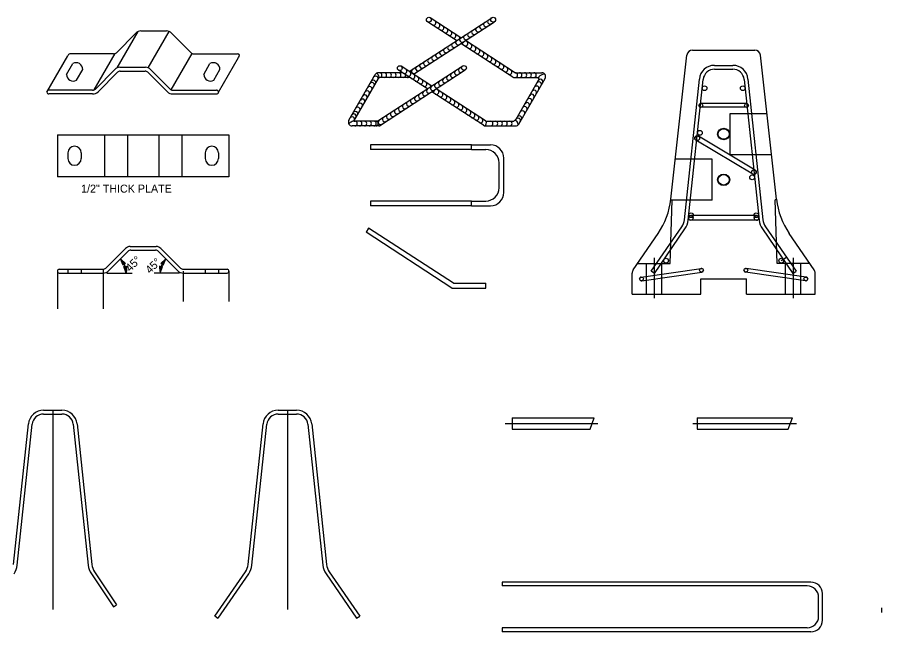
# Model space of a CAD drawing. Extents: x 3565 to 3780, y 339 to 444.
# Drawn here: x 3625.34 to 3634.79, y 401.91 to 408.63 of the extents above; entities that cross this region are included whole.
import ezdxf

# ---------------------------------------------------------------- set-up
doc = ezdxf.new("R2010")
doc.units = 0
for name, color, linetype in [('1 Control', 7, 'Continuous'), ('56 Stage 3 Anno', 7, 'Continuous'), ('60 Nongeo Data', 7, 'Continuous')]:
    doc.layers.add(name, color=color, linetype=linetype)

msp = doc.modelspace()

# ---------------------------------------------------------------- linework, layer by layer
at = {"layer": '1 Control'}
for p, q in [((3625.7809, 405.8517), (3625.7809, 405.4404)), ((3626.2809, 405.8725), (3626.2809, 405.4404)), ((3627.1559, 405.8517), (3627.1559, 405.5195)), ((3627.6559, 405.8517), (3627.6559, 405.5195))]:
    msp.add_line(p, q, dxfattribs=at)
at = {"layer": '56 Stage 3 Anno'}
for p, q in [((3632.3015, 405.9975), (3632.3015, 405.5555)), ((3633.6915, 405.9663), (3633.7473, 406.0047)), ((3633.8224, 405.9975), (3633.8224, 405.5555)), ((3626.3204, 405.8308), (3626.5974, 405.8308)), ((3627.1165, 405.8308), (3626.8395, 405.8308)), ((3625.7298, 404.3318), (3625.7298, 402.1546)), ((3628.2939, 404.3318), (3628.2939, 402.1546)), ((3630.6748, 404.1859), (3631.6853, 404.1859)), ((3632.7236, 404.1859), (3633.8579, 404.1859))]:
    msp.add_line(p, q, dxfattribs=at)
for points in [[(3626.4994, 405.9155), (3626.4691, 405.9849), (3626.5259, 405.9349), (3626.5208, 405.9344), (3626.4793, 405.9711), (3626.5014, 405.9202), (3626.5034, 405.9249), (3626.4892, 405.9574), (3626.5158, 405.934), (3626.5107, 405.9335), (3626.4992, 405.9437), (3626.5053, 405.9296), (3626.5069, 405.9332), (3626.5259, 405.9349), (3626.5069, 405.9332)], [(3626.9365, 405.9155), (3626.9668, 405.9849), (3626.91, 405.9349), (3626.9151, 405.9344), (3626.9566, 405.9711), (3626.9345, 405.9202), (3626.9325, 405.9249), (3626.9467, 405.9574), (3626.9201, 405.934), (3626.9252, 405.9335), (3626.9367, 405.9437), (3626.9306, 405.9296), (3626.929, 405.9332), (3626.91, 405.9349), (3626.929, 405.9332)], [(3626.5379, 405.9063), (3626.533, 405.8308), (3626.5055, 405.9013), (3626.5102, 405.8994), (3626.5303, 405.8477), (3626.534, 405.9031), (3626.5301, 405.8998), (3626.5278, 405.8644), (3626.5149, 405.8974), (3626.5196, 405.8955), (3626.5252, 405.8812), (3626.5262, 405.8966), (3626.5231, 405.8941), (3626.5055, 405.9013), (3626.5231, 405.8941)], [(3626.898, 405.9063), (3626.9029, 405.8308), (3626.9304, 405.9013), (3626.9257, 405.8994), (3626.9056, 405.8477), (3626.9019, 405.9031), (3626.9058, 405.8998), (3626.9081, 405.8644), (3626.921, 405.8974), (3626.9163, 405.8955), (3626.9107, 405.8812), (3626.9097, 405.8966), (3626.9128, 405.8941), (3626.9304, 405.9013), (3626.9128, 405.8941)]]:
    msp.add_lwpolyline(points, close=True, dxfattribs=at)
for centre, start, end in [((3626.3151, 405.8308), 0, 45), ((3627.1208, 405.8308), 135, 180)]:
    msp.add_arc(centre, 0.2179, start, end, dxfattribs=at)
at = {"layer": '60 Nongeo Data'}
for p, q in [((3629.625, 408.0346), (3630.5289, 408.6215)), ((3629.6728, 408.0035), (3630.5572, 408.5779)), ((3630.1435, 408.3713), (3629.8259, 408.5776)), ((3630.1913, 408.4023), (3629.8542, 408.6213)), ((3626.4341, 408.0721), (3626.6633, 408.469)), ((3626.6924, 408.4762), (3626.9736, 408.4762)), ((3626.7736, 408.0721), (3627.0028, 408.469)), ((3626.425, 408.2384), (3626.6386, 408.452)), ((3627.2411, 408.2384), (3627.0274, 408.452)), ((3630.7767, 408.0222), (3630.2391, 408.3713)), ((3630.7582, 407.9721), (3630.1913, 408.3402)), ((3625.6663, 407.8084), (3625.8955, 408.2053)), ((3626.3955, 408.2262), (3625.9163, 408.2262)), ((3626.1823, 407.8324), (3626.4115, 408.2293)), ((3627.0254, 407.8324), (3627.2546, 408.2293)), ((3627.2705, 408.2262), (3627.7497, 408.2262)), ((3627.5413, 407.8084), (3627.7601, 408.1873)), ((3632.4856, 406.6391), (3632.6597, 408.2117)), ((3632.7217, 408.2669), (3633.4022, 408.2669)), ((3633.6383, 406.6391), (3633.4642, 408.2117)), ((3625.8806, 408.0018), (3625.9483, 408.1191)), ((3627.3806, 408.0018), (3627.4483, 408.1191)), ((3629.2841, 407.4927), (3630.2102, 408.0941)), ((3629.8718, 407.8743), (3629.5369, 408.0918)), ((3632.9619, 408.1003), (3633.162, 408.1003)), ((3625.99, 407.9387), (3626.0577, 408.056)), ((3626.1958, 407.8415), (3626.4094, 408.0551)), ((3626.2253, 407.812), (3626.4387, 408.0254)), ((3626.4632, 408.0793), (3626.7445, 408.0793)), ((3626.4682, 408.0376), (3626.7395, 408.0376)), ((3626.9824, 407.812), (3626.769, 408.0254)), ((3627.0119, 407.8415), (3626.7983, 408.0551)), ((3627.4899, 407.9387), (3627.5577, 408.056)), ((3628.9662, 407.5011), (3629.2539, 407.9993)), ((3629.5516, 408.0202), (3629.29, 408.0202)), ((3629.2996, 407.4406), (3630.2385, 408.0504)), ((3629.824, 407.8433), (3629.5086, 408.0481)), ((3630.7835, 408.0202), (3631.0747, 408.0202)), ((3632.9619, 408.0586), (3633.162, 408.0586)), ((3629.0212, 407.4922), (3629.29, 407.9578)), ((3629.6059, 407.9681), (3629.3079, 407.9681)), ((3630.7718, 407.9681), (3631.0206, 407.9681)), ((3630.793, 407.5115), (3631.0386, 407.9369)), ((3630.8231, 407.4594), (3631.1108, 407.9577)), ((3632.6333, 406.4132), (3632.7962, 407.9511)), ((3632.6748, 406.4088), (3632.8376, 407.9468)), ((3633.2863, 407.9468), (3633.4492, 406.4088)), ((3633.3277, 407.9511), (3633.4906, 406.4132)), ((3626.1663, 407.8292), (3625.6872, 407.8292)), ((3627.0413, 407.8292), (3627.5205, 407.8292)), ((3630.4368, 407.4453), (3629.8718, 407.8122)), ((3630.4574, 407.494), (3629.9196, 407.8433)), ((3626.1663, 407.7876), (3625.6872, 407.7876)), ((3627.0413, 407.7876), (3627.5205, 407.7876)), ((3633.3119, 407.6836), (3632.812, 407.6836)), ((3633.3119, 407.6419), (3632.812, 407.6419)), ((3633.1319, 407.1263), (3633.1319, 407.5742)), ((3633.1319, 407.5742), (3633.5348, 407.5742)), ((3629.2928, 407.4386), (3629.0023, 407.4386)), ((3629.2773, 407.4907), (3629.0324, 407.4907)), ((3630.4594, 407.4386), (3630.787, 407.4386)), ((3630.4686, 407.4907), (3630.757, 407.4907)), ((3625.7809, 407.3424), (3627.6559, 407.3424)), ((3625.7809, 407.3424), (3625.7809, 406.8841)), ((3626.2969, 407.3424), (3626.2969, 406.8841)), ((3626.5487, 407.3424), (3626.5487, 406.8841)), ((3626.8882, 407.3424), (3626.8882, 406.8841)), ((3627.14, 407.3424), (3627.14, 406.8841)), ((3627.6559, 407.3424), (3627.6559, 406.8841)), ((3633.3789, 406.9097), (3632.7585, 407.2816)), ((3633.4058, 406.9547), (3632.7854, 407.3265)), ((3625.8955, 407.1445), (3625.8955, 407.082)), ((3626.0413, 407.1445), (3626.0413, 407.082)), ((3627.3955, 407.1445), (3627.3955, 407.082)), ((3627.5413, 407.1445), (3627.5413, 407.082)), ((3629.2017, 407.2324), (3629.2017, 407.1803)), ((3630.3059, 407.2324), (3629.2017, 407.2324)), ((3630.3059, 407.1803), (3629.2017, 407.1803)), ((3630.3059, 407.1803), (3630.3059, 407.2324)), ((3630.3059, 407.2324), (3630.5142, 407.2324)), ((3630.3059, 407.1803), (3630.4621, 407.1803)), ((3630.6601, 406.7116), (3630.6601, 407.0866)), ((3632.9367, 407.0742), (3632.5337, 407.0742)), ((3632.9367, 406.6263), (3632.9367, 407.0742)), ((3633.1319, 407.1263), (3633.5798, 407.1263)), ((3630.608, 406.7637), (3630.608, 407.0345)), ((3627.6559, 406.8841), (3625.7809, 406.8841)), ((3629.2017, 406.6178), (3629.2017, 406.5657)), ((3630.3059, 406.6178), (3629.2017, 406.6178)), ((3630.3059, 406.6178), (3630.4621, 406.6178)), ((3630.3059, 406.5657), (3630.3059, 406.6178)), ((3632.4786, 405.9336), (3632.4995, 406.6263)), ((3632.9367, 406.6263), (3632.4888, 406.6263)), ((3633.6392, 406.6315), (3633.6244, 406.6315)), ((3633.6453, 405.9336), (3633.6244, 406.6315)), ((3630.3059, 406.5657), (3629.2017, 406.5657)), ((3630.3059, 406.5657), (3630.5142, 406.5657)), ((3633.4213, 406.4596), (3632.7026, 406.4596)), ((3633.4213, 406.4076), (3632.7026, 406.4076)), ((3629.1821, 406.3199), (3629.1537, 406.2762)), ((3630.1081, 405.7186), (3629.1821, 406.3199)), ((3632.2703, 405.8503), (3632.6049, 406.3362)), ((3632.3046, 405.8266), (3632.6392, 406.3126)), ((3633.4847, 406.3126), (3633.8193, 405.8266)), ((3633.519, 406.3362), (3633.8536, 405.8503)), ((3630.0927, 405.6665), (3629.1537, 406.2762)), ((3632.0729, 405.8662), (3632.345, 406.263)), ((3634.051, 405.8662), (3633.7789, 406.263)), ((3626.5778, 406.1225), (3626.8591, 406.1225)), ((3626.3104, 405.8847), (3626.524, 406.0983)), ((3626.3399, 405.8552), (3626.5533, 406.0687)), ((3626.5827, 406.0809), (3626.8541, 406.0809)), ((3626.8836, 406.0687), (3627.097, 405.8552)), ((3626.9129, 406.0983), (3627.1265, 405.8847)), ((3632.1191, 405.9336), (3632.4786, 405.9336)), ((3632.2182, 405.6003), (3632.2182, 405.9336)), ((3632.3849, 405.6003), (3632.3849, 405.9336)), ((3634.0048, 405.9336), (3633.6453, 405.9336)), ((3633.739, 405.6003), (3633.739, 405.9336)), ((3633.9057, 405.6003), (3633.9057, 405.9336)), ((3625.8018, 405.8725), (3626.2809, 405.8725)), ((3625.8018, 405.8308), (3626.2809, 405.8308)), ((3625.8955, 405.8725), (3625.8955, 405.8308)), ((3626.0413, 405.8725), (3626.0413, 405.8308)), ((3627.1559, 405.8725), (3627.6351, 405.8725)), ((3627.1559, 405.8308), (3627.6351, 405.8308)), ((3627.3955, 405.8725), (3627.3955, 405.8308)), ((3627.5413, 405.8725), (3627.5413, 405.8308)), ((3632.062, 405.6003), (3632.062, 405.8309)), ((3632.1615, 405.7875), (3632.8165, 405.8823)), ((3632.1675, 405.7463), (3632.8225, 405.841)), ((3632.3046, 405.8266), (3632.2703, 405.8503)), ((3633.9564, 405.7463), (3633.3014, 405.841)), ((3633.9624, 405.7875), (3633.3074, 405.8823)), ((3633.8193, 405.8266), (3633.8536, 405.8503)), ((3634.0619, 405.6003), (3634.0619, 405.8309)), ((3632.812, 405.6003), (3632.812, 405.7669)), ((3632.812, 405.7669), (3633.3119, 405.7669)), ((3633.3119, 405.6003), (3633.3119, 405.7669)), ((3630.0927, 405.6665), (3630.4623, 405.6665)), ((3630.1081, 405.7186), (3630.4623, 405.7186)), ((3630.4623, 405.6665), (3630.4623, 405.7186)), ((3632.062, 405.6003), (3632.812, 405.6003)), ((3633.3119, 405.6003), (3634.0619, 405.6003)), ((3625.6297, 404.3318), (3625.8298, 404.3318)), ((3628.1939, 404.3318), (3628.394, 404.3318)), ((3625.6297, 404.2901), (3625.8298, 404.2901)), ((3628.1939, 404.2901), (3628.394, 404.2901)), ((3630.7524, 404.2484), (3631.6482, 404.2484)), ((3630.7524, 404.2484), (3630.7524, 404.1234)), ((3631.6027, 404.1234), (3631.6482, 404.2484)), ((3632.7711, 404.2484), (3633.8127, 404.2484)), ((3632.7711, 404.2484), (3632.7711, 404.1234)), ((3633.7672, 404.1234), (3633.8127, 404.2484)), ((3625.3012, 402.6447), (3625.464, 404.1827)), ((3625.3426, 402.6404), (3625.5054, 404.1783)), ((3625.9542, 404.1783), (3626.117, 402.6404)), ((3625.9956, 404.1827), (3626.1584, 402.6447)), ((3627.8653, 402.6447), (3628.0282, 404.1827)), ((3627.9067, 402.6404), (3628.0696, 404.1783)), ((3628.5183, 404.1783), (3628.6811, 402.6404)), ((3628.5597, 404.1827), (3628.7226, 402.6447)), ((3630.7524, 404.1234), (3631.6027, 404.1234)), ((3632.7711, 404.1234), (3633.7672, 404.1234)), ((3626.1526, 402.5442), (3626.3934, 402.1832)), ((3626.1869, 402.5678), (3626.4277, 402.2068)), ((3627.5023, 402.0818), (3627.8369, 402.5678)), ((3627.5366, 402.0582), (3627.8712, 402.5442)), ((3628.7167, 402.5442), (3629.0513, 402.0582)), ((3628.751, 402.5678), (3629.0856, 402.0818)), ((3630.6411, 402.4534), (3630.6411, 402.4117)), ((3634.016, 402.4534), (3630.6411, 402.4534)), ((3633.9744, 402.4117), (3630.6411, 402.4117)), ((3634.141, 402.0367), (3634.141, 402.3284)), ((3634.0994, 402.0784), (3634.0994, 402.2867)), ((3626.3934, 402.1832), (3626.4277, 402.2068)), ((3634.789, 402.1214), (3634.789, 402.1743)), ((3627.5358, 402.057), (3627.5015, 402.0807)), ((3629.0513, 402.0582), (3629.0856, 402.0818)), ((3630.6411, 401.9534), (3630.6411, 401.9117)), ((3633.9744, 401.9534), (3630.6411, 401.9534)), ((3634.016, 401.9117), (3630.6411, 401.9117))]:
    msp.add_line(p, q, dxfattribs=at)
for centre, radius in [((3629.84, 408.5994), 0.026), ((3630.5431, 408.5997), 0.026), ((3629.5227, 408.0699), 0.026), ((3630.2243, 408.0722), 0.026), ((3632.8534, 407.8503), 0.026), ((3633.2705, 407.8503), 0.026), ((3632.812, 407.6628), 0.0208), ((3633.3119, 407.6628), 0.0208), ((3632.8019, 407.3634), 0.026), ((3632.772, 407.304), 0.0262), ((3633.3923, 406.9322), 0.0262), ((3633.3736, 406.8765), 0.026), ((3632.7064, 406.4622), 0.026), ((3633.4175, 406.4622), 0.026), ((3632.7026, 406.4336), 0.026), ((3633.4213, 406.4336), 0.026), ((3632.4324, 405.9663), 0.026), ((3633.6915, 405.9663), 0.026), ((3632.8195, 405.8616), 0.0208), ((3633.3044, 405.8616), 0.0208), ((3632.1645, 405.7669), 0.0208), ((3633.9594, 405.7669), 0.0208)]:
    msp.add_circle(centre, radius, dxfattribs=at)
for centre, radius, start, end in [((3629.892, 408.5657), 0.026, 237, 57), ((3629.9357, 408.5373), 0.026, 237, 57), ((3630.4649, 408.5489), 0.0261, 123, 307.98419), ((3630.5087, 408.5773), 0.0261, 123, 307.98419), ((3626.6975, 408.3931), 0.0832, 93.48648, 135), ((3626.9686, 408.3931), 0.0832, 45, 86.51352), ((3629.9794, 408.5089), 0.026, 237, 57), ((3630.0231, 408.4806), 0.026, 237, 57), ((3630.0668, 408.4522), 0.026, 237, 57), ((3630.3336, 408.4636), 0.0261, 123, 307.98419), ((3630.3774, 408.4921), 0.0261, 123, 307.98419), ((3630.4212, 408.5205), 0.0261, 123, 307.98419), ((3630.1104, 408.4238), 0.026, 237, 57), ((3630.1586, 408.35), 0.0261, 123, 307.98419), ((3630.1541, 408.3955), 0.026, 237, 246.83533), ((3630.1541, 408.3955), 0.026, 359.16467, 57), ((3630.2023, 408.3784), 0.0261, 123, 307.98419), ((3630.2461, 408.4068), 0.0261, 123, 307.98419), ((3630.2899, 408.4352), 0.0261, 123, 307.98419), ((3630.0273, 408.2647), 0.0261, 123, 307.98419), ((3630.0711, 408.2931), 0.0261, 123, 307.98419), ((3630.1148, 408.3215), 0.0261, 123, 307.98419), ((3630.1978, 408.3671), 0.026, 259.86267, 346.13733), ((3630.2415, 408.3387), 0.026, 237, 57), ((3630.2852, 408.3104), 0.026, 237, 57), ((3630.3288, 408.282), 0.026, 237, 57), ((3630.3725, 408.2536), 0.026, 237, 57), ((3625.9163, 408.2053), 0.0208, 90, 180), ((3626.3955, 408.2678), 0.0417, 270, 315), ((3627.2705, 408.2678), 0.0417, 225, 270), ((3627.7497, 408.2053), 0.0208, 300, 90), ((3629.896, 408.1794), 0.0261, 123, 307.98419), ((3629.9398, 408.2079), 0.0261, 123, 307.98419), ((3629.9835, 408.2363), 0.0261, 123, 307.98419), ((3630.4162, 408.2253), 0.026, 237, 57), ((3630.4599, 408.1969), 0.026, 237, 57), ((3630.5036, 408.1685), 0.026, 237, 57), ((3632.7217, 408.2044), 0.0625, 90, 173.3328), ((3633.4022, 408.2044), 0.0625, 6.66705, 90), ((3625.9847, 408.056), 0.0729, 360, 120), ((3627.4847, 408.056), 0.0729, 360, 120), ((3629.721, 408.0658), 0.0261, 123, 307.98419), ((3629.7647, 408.0942), 0.0261, 123, 307.98419), ((3629.8085, 408.1226), 0.0261, 123, 307.98419), ((3629.8522, 408.151), 0.0261, 123, 307.98419), ((3630.5472, 408.1402), 0.026, 237, 57), ((3630.5909, 408.1118), 0.026, 237, 57), ((3630.6346, 408.0834), 0.026, 237, 57), ((3632.9619, 407.9336), 0.1667, 90, 173.95572), ((3633.162, 407.9336), 0.1667, 6.04428, 90), ((3625.9535, 408.0018), 0.0729, 180, 300), ((3626.4683, 407.9962), 0.0832, 93.48648, 135), ((3626.4682, 407.996), 0.0417, 90, 135), ((3626.7395, 407.996), 0.0417, 45, 90), ((3626.7394, 407.9962), 0.0832, 45, 86.51352), ((3627.4535, 408.0018), 0.0729, 180, 300), ((3629.29, 407.9785), 0.0417, 90, 150), ((3629.3008, 407.9941), 0.026, 270, 90), ((3629.3528, 407.9941), 0.026, 270, 90), ((3629.4049, 407.9941), 0.026, 270, 90), ((3629.457, 407.9941), 0.026, 270, 90), ((3629.5091, 407.9941), 0.026, 270, 90), ((3629.5747, 408.0362), 0.026, 237, 57), ((3629.5612, 407.9941), 0.026, 270, 6.63377), ((3629.6184, 408.0078), 0.026, 237, 57), ((3629.6621, 407.9794), 0.026, 237, 57), ((3629.6772, 408.0373), 0.0261, 123, 307.98419), ((3630.1025, 407.993), 0.0261, 123, 307.98419), ((3630.1462, 408.0214), 0.0261, 123, 307.98419), ((3630.19, 408.0499), 0.0261, 123, 307.98419), ((3630.6783, 408.0551), 0.026, 237, 57), ((3630.722, 408.0267), 0.026, 237, 57), ((3630.7835, 408.0327), 0.0125, 237, 270), ((3630.7835, 407.9941), 0.026, 270, 90), ((3630.8319, 407.9941), 0.026, 270, 90), ((3630.884, 407.9941), 0.026, 270, 90), ((3630.9361, 407.9941), 0.026, 270, 90), ((3630.9882, 407.9941), 0.026, 270, 90), ((3631.0747, 407.9785), 0.0417, 330, 90), ((3632.9619, 407.9336), 0.125, 90, 173.95572), ((3633.162, 407.9336), 0.125, 6.04428, 90), ((3629.2191, 407.8871), 0.026, 330, 150), ((3629.2335, 407.912), 0.026, 330, 150), ((3629.2596, 407.9571), 0.026, 330, 150), ((3629.3079, 407.9475), 0.0206, 90, 150), ((3629.6059, 408.0097), 0.0417, 270, 296.94832), ((3629.7058, 407.9511), 0.026, 237, 57), ((3629.7495, 407.9227), 0.026, 237, 57), ((3629.7931, 407.8943), 0.026, 237, 57), ((3629.9274, 407.8793), 0.0261, 123, 307.98419), ((3629.9712, 407.9078), 0.0261, 123, 307.98419), ((3630.0149, 407.9362), 0.0261, 123, 307.98419), ((3630.0587, 407.9646), 0.0261, 123, 307.98419), ((3630.7718, 407.9931), 0.025, 237, 270), ((3631.0206, 407.9473), 0.0208, 330, 90), ((3631.0439, 407.8939), 0.026, 330, 150), ((3631.0612, 407.9238), 0.026, 330, 150), ((3625.6872, 407.8084), 0.0208, 90, 270), ((3626.1663, 407.8709), 0.0417, 270, 315), ((3626.1663, 407.8709), 0.0833, 270, 315), ((3627.0413, 407.8709), 0.0833, 225, 270), ((3627.0413, 407.8709), 0.0417, 225, 270), ((3627.5205, 407.8084), 0.0208, 270, 90), ((3629.1671, 407.7969), 0.026, 330, 150), ((3629.1931, 407.842), 0.026, 330, 150), ((3629.7961, 407.7941), 0.0261, 123, 307.98419), ((3629.8399, 407.8225), 0.0261, 123, 307.98419), ((3629.8368, 407.866), 0.026, 237, 240.53631), ((3629.8368, 407.866), 0.026, 5.46369, 57), ((3629.8836, 407.8509), 0.0261, 123, 307.98419), ((3629.8805, 407.8376), 0.026, 252.43628, 353.56372), ((3629.9242, 407.8092), 0.026, 237, 57), ((3630.9918, 407.8037), 0.026, 330, 150), ((3631.0178, 407.8488), 0.026, 330, 150), ((3629.115, 407.7067), 0.026, 330, 150), ((3629.141, 407.7518), 0.026, 330, 150), ((3629.6648, 407.7088), 0.0261, 123, 307.98419), ((3629.7086, 407.7372), 0.0261, 123, 307.98419), ((3629.7524, 407.7656), 0.0261, 123, 307.98419), ((3629.9679, 407.7809), 0.026, 237, 57), ((3630.0115, 407.7525), 0.026, 237, 57), ((3630.0552, 407.7241), 0.026, 237, 57), ((3630.0989, 407.6958), 0.026, 237, 57), ((3630.9397, 407.7135), 0.026, 330, 150), ((3630.9658, 407.7586), 0.026, 330, 150), ((3629.0629, 407.6165), 0.026, 330, 150), ((3629.0889, 407.6616), 0.026, 330, 150), ((3629.4898, 407.5951), 0.0261, 123, 307.98419), ((3629.5335, 407.6235), 0.0261, 123, 307.98419), ((3629.5773, 407.652), 0.0261, 123, 307.98419), ((3629.6211, 407.6804), 0.0261, 123, 307.98419), ((3630.1426, 407.6674), 0.026, 237, 57), ((3630.1863, 407.639), 0.026, 237, 57), ((3630.2299, 407.6107), 0.026, 237, 57), ((3630.8876, 407.6233), 0.026, 330, 150), ((3630.9137, 407.6684), 0.026, 330, 150), ((3632.812, 407.6628), 0.0208, 90, 270), ((3633.3119, 407.6628), 0.0208, 270, 90), ((3629.0028, 407.5124), 0.026, 330, 150), ((3629.0209, 407.5436), 0.026, 330, 150), ((3629.0369, 407.5713), 0.026, 330, 150), ((3629.3585, 407.5099), 0.0261, 123, 307.98419), ((3629.4022, 407.5383), 0.0261, 123, 307.98419), ((3629.446, 407.5667), 0.0261, 123, 307.98419), ((3630.2736, 407.5823), 0.026, 237, 57), ((3630.3173, 407.5539), 0.026, 237, 57), ((3630.361, 407.5256), 0.026, 237, 57), ((3630.8156, 407.4985), 0.026, 330, 150), ((3630.8296, 407.5228), 0.026, 330, 150), ((3630.8616, 407.5782), 0.026, 330, 150), ((3629.0023, 407.4803), 0.0417, 150, 270), ((3629.0324, 407.5323), 0.0417, 250.17676, 270), ((3629.0324, 407.4646), 0.026, 270, 90), ((3629.0831, 407.4646), 0.026, 270, 90), ((3629.1352, 407.4646), 0.026, 270, 90), ((3629.1873, 407.4646), 0.026, 270, 90), ((3629.2394, 407.4646), 0.026, 270, 90), ((3629.2614, 407.4646), 0.026, 270, 90), ((3629.2773, 407.5032), 0.0125, 270, 303), ((3629.3116, 407.4794), 0.0261, 123, 307.98419), ((3629.2928, 407.4511), 0.0125, 270, 303), ((3630.4047, 407.4972), 0.026, 237, 57), ((3630.4594, 407.4803), 0.0417, 237, 270), ((3630.4686, 407.5113), 0.0206, 237, 270), ((3630.5146, 407.4646), 0.026, 270, 90), ((3630.5667, 407.4646), 0.026, 270, 90), ((3630.6188, 407.4646), 0.026, 270, 90), ((3630.6709, 407.4646), 0.026, 270, 90), ((3630.723, 407.4646), 0.026, 270, 90), ((3630.757, 407.5323), 0.0417, 270, 330), ((3630.787, 407.4803), 0.0417, 270, 330), ((3632.772, 407.304), 0.0262, 59.0628, 239.0628), ((3625.9684, 407.1445), 0.0729, 0, 180), ((3627.4684, 407.1445), 0.0729, 0, 180), ((3630.4621, 407.0345), 0.1458, 360, 90), ((3630.5142, 407.0866), 0.1458, 360, 90), ((3625.9684, 407.082), 0.0729, 180, 0), ((3627.4684, 407.082), 0.0729, 180, 0), ((3633.3923, 406.9322), 0.0262, 239.0628, 59.0628), ((3630.4621, 406.7637), 0.1458, 270, 360), ((3630.5142, 406.7116), 0.1458, 270, 360), ((3631.6577, 406.7342), 0.8333, 325.561, 353.44257), ((3634.4662, 406.7342), 0.8333, 186.55743, 214.439), ((3632.4676, 406.4307), 0.1667, 325.45417, 353.95572), ((3632.4676, 406.4308), 0.2083, 325.45417, 353.95572), ((3632.7026, 406.4336), 0.026, 90.00002, 270.00002), ((3633.4213, 406.4336), 0.026, 270.00002, 90.00002), ((3633.6563, 406.4308), 0.2083, 186.04428, 214.54583), ((3633.6563, 406.4307), 0.1667, 186.04428, 214.54583), ((3626.5829, 406.0394), 0.0832, 93.48648, 135), ((3626.854, 406.0394), 0.0832, 45, 86.51352), ((3626.5827, 406.0392), 0.0417, 90, 135), ((3626.8541, 406.0392), 0.0417, 45, 90), ((3625.8018, 405.8517), 0.0208, 90, 180), ((3625.8018, 405.8517), 0.0208, 180, 270), ((3626.2809, 405.9142), 0.0417, 270, 315), ((3626.2809, 405.9142), 0.0833, 270, 315), ((3627.1559, 405.9142), 0.0833, 225, 270), ((3627.1559, 405.9142), 0.0417, 225, 270), ((3627.6351, 405.8517), 0.0208, 0, 90), ((3627.6351, 405.8517), 0.0208, 270, 0), ((3632.1245, 405.8309), 0.0625, 145.561, 180), ((3632.8195, 405.8616), 0.0208, 278.22722, 98.22722), ((3633.3044, 405.8616), 0.0208, 81.77278, 261.77278), ((3633.9994, 405.8309), 0.0625, 0, 34.439), ((3632.1645, 405.7669), 0.0208, 98.22722, 278.22722), ((3633.9594, 405.7669), 0.0208, 261.77278, 81.77278), ((3625.6297, 404.1651), 0.1667, 90, 173.95572), ((3625.8298, 404.1651), 0.1667, 6.04428, 90), ((3628.1939, 404.1651), 0.1667, 90, 173.95572), ((3628.394, 404.1651), 0.1667, 6.04428, 90), ((3625.6297, 404.1651), 0.125, 90, 173.95572), ((3625.8298, 404.1651), 0.125, 6.04428, 90), ((3628.1939, 404.1651), 0.125, 90, 173.95572), ((3628.394, 404.1651), 0.125, 6.04428, 90), ((3625.1354, 402.6623), 0.2083, 325.45417, 353.95572), ((3626.3242, 402.6623), 0.2083, 186.04428, 214.54583), ((3626.3242, 402.6623), 0.1667, 186.04428, 214.54583), ((3627.6996, 402.6623), 0.1667, 325.45417, 353.95572), ((3627.6996, 402.6623), 0.2083, 325.45417, 353.95572), ((3628.8883, 402.6623), 0.2083, 186.04428, 214.54583), ((3628.8883, 402.6623), 0.1667, 186.04428, 214.54583), ((3634.016, 402.3284), 0.125, 360, 90), ((3633.9744, 402.2867), 0.125, 360, 90), ((3633.9744, 402.0784), 0.125, 270, 360), ((3634.016, 402.0367), 0.125, 270, 360)]:
    msp.add_arc(centre, radius, start, end, dxfattribs=at)
for centre, major_axis, ratio, start_param, end_param in [((3629.2834, 407.9899), (-0.0142, 0.0246), 0.221569, 3.141593, 6.283185), ((3631.0747, 407.9785), (-0.0361, -0.0208), 0.430894, 3.141593, 6.283185), ((3629.6102, 407.9954), (-0.0076, 0.0256), 0.326569, 3.141593, 3.703032), ((3628.9937, 407.4758), (-0.0275, -0.0164), 0.20663, 3.141593, 6.283185), ((3630.4552, 407.4659), (-0.0076, -0.0256), 0.512717, 0, 3.141593), ((3630.7928, 407.4702), (-0.015, 0.026), 0.622449, 3.141593, 6.283185)]:
    msp.add_ellipse(centre, major_axis=major_axis, ratio=ratio, start_param=start_param, end_param=end_param, dxfattribs=at)
for centre, major_axis, ratio in [((3633.062, 407.3503), (-0.0665, 0), 0.939693), ((3633.062, 407.3503), (-0.0613, 0), 0.934569), ((3633.062, 406.8503), (-0.0665, 0), 0.939693), ((3633.062, 406.8503), (-0.0613, 0), 0.934569)]:
    msp.add_ellipse(centre, major_axis=major_axis, ratio=ratio, dxfattribs=at)

# ---------------------------------------------------------------- texts
at = {"layer": '56 Stage 3 Anno'}
msp.add_text('1/2" THICK PLATE', height=0.0875, dxfattribs=at).set_placement((3626.04, 406.7097))
for p in [(3626.5753, 405.8403), (3626.7929, 405.8181)]:
    msp.add_text('45°', height=0.0875, rotation=43.98002, dxfattribs=at).set_placement(p)

doc.saveas('drawing.dxf')
